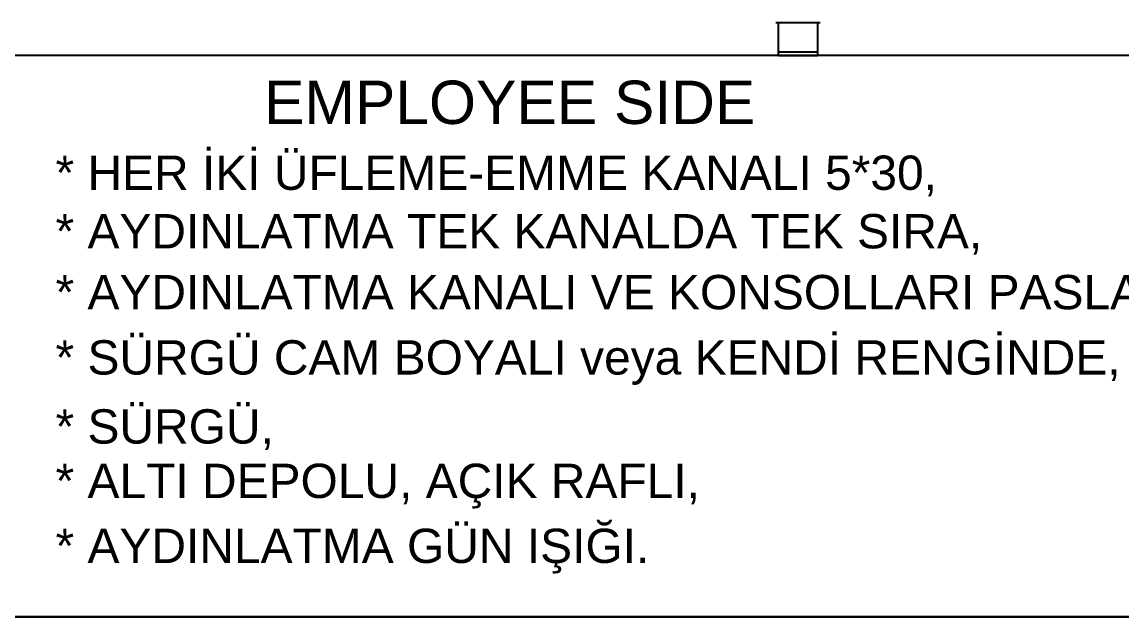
# Model space of a CAD drawing. Header units: millimetres. Extents: x 106699 to 122058, y 158555 to 162844.
# Drawn here: x 112705 to 112828.9, y 158555.2 to 158622.2 of the extents above; entities that cross this region are included whole.
import ezdxf

# ---------------------------------------------------------------- set-up
doc = ezdxf.new("R2010")
doc.units = ezdxf.units.MM
doc.layers.add('Layer 1', color=7, linetype='Continuous')
doc.layers.add('no3_yazı tefriş', color=152, linetype='Continuous', lineweight=0)
doc.styles.get("Standard").update_dxf_attribs({"font": 'arial.ttf'})

msp = doc.modelspace()

# ---------------------------------------------------------------- linework, layer by layer
at = {"layer": 'Layer 1', "color": 7, "lineweight": 30}
msp.add_lwpolyline([(112454.32, 158851.62), (113156.65, 158851.62), (113156.65, 158555.17), (112454.32, 158555.17)], close=True, dxfattribs=at)
at = {"layer": 'Layer 1', "color": 7, "lineweight": 25, "elevation": -0.14}
for points in [[(112789.87, 158622.14), (112794.88, 158622.14)], [(112790.17, 158618.42), (112790.17, 158622.14)], [(112794.58, 158622.14), (112794.58, 158618.42)], [(112794.58, 158618.8), (112790.17, 158618.8)], [(113144.27, 158618.42), (112466.72, 158618.42)], [(112790.17, 158618.42), (112794.58, 158618.42)]]:
    msp.add_lwpolyline(points, dxfattribs=at)

# ---------------------------------------------------------------- texts
at = {"layer": 'Layer 1', "color": 7, "char_height": 3.8634, "attachment_point": 7}
for s, insert in [('\\fArial|b0|i0|c0|p34;\\W1;* HER İKİ ÜFLEME-EMME KANALI 5*30,', (112708.77, 158602.56, -0.22)), ('\\fArial|b0|i0|c0|p34;\\W1;* AYDINLATMA TEK KANALDA TEK SIRA,', (112708.77, 158595.97, -0.22)), ('\\fArial|b0|i0|c0|p34;\\W1;* AYDINLATMA KANALI VE KONSOLLARI PASLANMAZ ÇELİK,', (112708.77, 158588.64, -0.22)), ('\\fArial|b0|i0|c0|p34;\\W1;* SÜRGÜ CAM BOYALI veya KENDİ RENGİNDE,', (112708.77, 158581.31, -0.22)), ('\\fArial|b0|i0|c0|p34;\\W1;* SÜRGÜ,', (112708.77, 158573.98, -0.22)), ('\\fArial|b0|i0|c0|p34;\\W1;* ALTI DEPOLU, AÇIK RAFLI,', (112708.77, 158567.38, -0.22)), ('\\fArial|b0|i0|c0|p34;\\W1;* AYDINLATMA GÜN IŞIĞI.', (112708.77, 158560.06, -0.22))]:
    msp.add_mtext(s, dxfattribs=dict(at, insert=insert))
at = {"layer": 'no3_yazı tefriş', "insert": (112732.26, 158615.58, -0.09), "char_height": 4.8806, "width": 74.8016, "attachment_point": 1}
msp.add_mtext('EMPLOYEE SIDE', dxfattribs=at)

doc.saveas('drawing.dxf')
